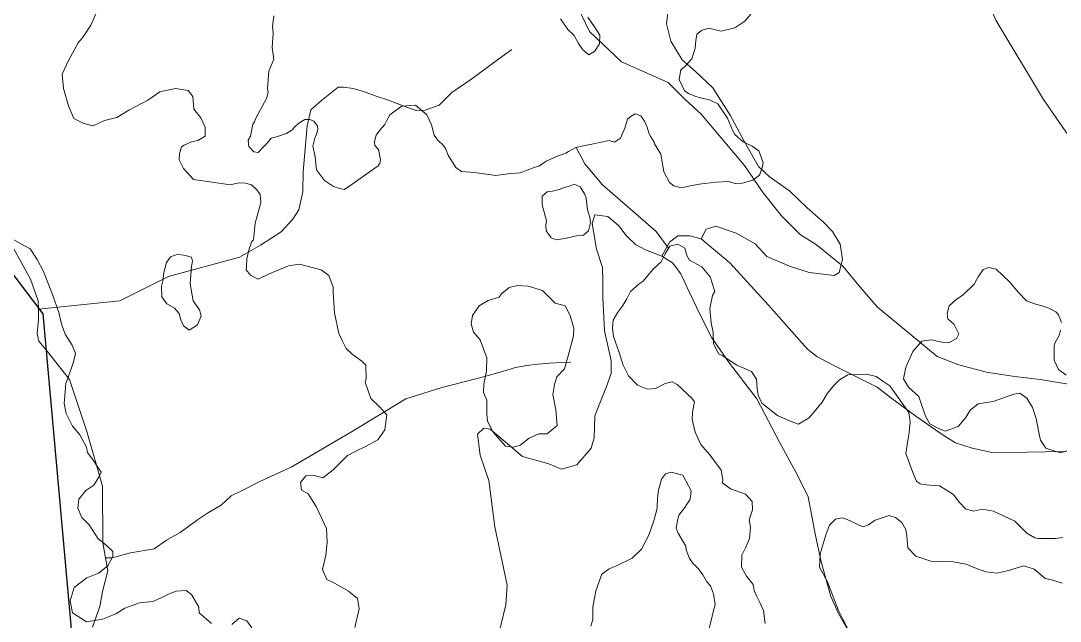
# Model space of a CAD drawing. Header units: metres. Extents: x 4652992 to 4879070, y 2074171 to 2309877.
# Drawn here: x 4653907 to 4654008.5, y 2309223.7 to 2309282.3 of the extents above; entities that cross this region are included whole.
import ezdxf

# ---------------------------------------------------------------- set-up
doc = ezdxf.new("R2010")
doc.units = ezdxf.units.M
doc.header["$MEASUREMENT"] = 0
doc.linetypes.add('DGN Style 3', pattern=[92.779933, 66.271381, -26.508552])
for name, color, linetype, lineweight in [('Level 1', 2, 'Continuous', 0), ('Level 2', 6, 'Continuous', 0), ('Level 20', 30, 'DGN Style 3', 0), ('Level 37', 3, 'Continuous', 0), ('Level 40', 1, 'Continuous', 0)]:
    doc.layers.add(name, color=color, linetype=linetype, lineweight=lineweight)
doc.layers.add('Limite', color=38, linetype='Continuous', lineweight=0, plot=False)

msp = doc.modelspace()

# ---------------------------------------------------------------- linework, layer by layer
at = {"layer": 'Level 1'}
for points in [[(4654009.766726, 2309246.738711, 1243.5375), (4654006.591677, 2309247.278078, 1242.6625), (4654004.102297, 2309247.575075, 1242.0875), (4654001.36133, 2309247.988894, 1241.6375), (4653998.625918, 2309248.709109, 1241.1125), (4653996.529116, 2309249.535891, 1240.7125), (4653994.052675, 2309251.584475, 1240.2375), (4653990.686281, 2309254.3501, 1239.4125), (4653989.038882, 2309256.248476, 1238.9625), (4653987.312075, 2309258.348513, 1238.575), (4653984.718081, 2309260.422488, 1237.8875), (4653983.126101, 2309261.447085, 1237.4375), (4653981.306093, 2309263.25989, 1236.9125), (4653979.523318, 2309265.526125, 1236.5125), (4653977.706484, 2309268.199892, 1236.15), (4653973.470705, 2309273.186281, 1234.875), (4653971.857302, 2309274.676882, 1234.325), (4653970.240114, 2309276.291689, 1233.725), (4653965.671084, 2309278.320681, 1232.4796), (4653962.541323, 2309281.263918, 1231.2921), (4653961.022773, 2309284.509293, 1230.4075)], [(4653954.956911, 2309279.504519, 1228), (4653953.278322, 2309278.328921, 1227), (4653951.054873, 2309276.662478, 1225), (4653949.095705, 2309275.332278, 1224), (4653947.854311, 2309274.085085, 1223), (4653946.487673, 2309273.594912, 1222), (4653945.617312, 2309273.568728, 1221.5125), (4653944.749087, 2309273.858095, 1221.3563), (4653942.816714, 2309274.605898, 1221), (4653941.602724, 2309274.993532, 1220), (4653940.455324, 2309275.400881, 1219), (4653939.439516, 2309275.709109, 1218), (4653938.499697, 2309275.854128, 1217), (4653937.967531, 2309275.853884, 1216.8938), (4653936.33893, 2309274.520876, 1216), (4653935.297304, 2309273.634096, 1214.725), (4653934.934878, 2309272.065676, 1211.2875), (4653934.559084, 2309267.56769, 1209.4375), (4653934.537722, 2309265.619082, 1208.575), (4653934.151675, 2309263.851076, 1207.8125), (4653933.563113, 2309262.932314, 1206.7688), (4653932.426089, 2309261.687502, 1206.2), (4653930.393679, 2309260.38373, 1205.775), (4653928.340884, 2309259.220095, 1204.1125), (4653921.401125, 2309257.335085, 1197.3625), (4653916.635683, 2309254.97571, 1194.4125), (4653908.677287, 2309254.136519, 1192.134052)], [(4653960.718874, 2309248.959475, 1228), (4653959.829714, 2309248.949709, 1227), (4653958.620913, 2309248.864504, 1226), (4653957.499697, 2309248.774905, 1225), (4653956.435915, 2309248.637087, 1224), (4653955.299929, 2309248.45508, 1223), (4653954.053286, 2309248.04468, 1222), (4653952.201113, 2309247.541506, 1221), (4653948.010073, 2309246.473696, 1219), (4653944.583498, 2309245.371279, 1217), (4653939.128298, 2309242.060122, 1213), (4653933.379275, 2309238.704104, 1207), (4653930.314089, 2309237.305483, 1204), (4653928.584475, 2309236.416323, 1202), (4653927.523073, 2309235.913882, 1201), (4653926.554079, 2309234.983523, 1200), (4653925.29468, 2309234.287905, 1199), (4653924.228091, 2309233.546877, 1198), (4653922.536501, 2309232.329104, 1196), (4653921.201723, 2309231.5683, 1195), (4653920.006899, 2309230.718874, 1194.6), (4653917.699282, 2309230.340517, 1194), (4653915.885683, 2309229.86133, 1193), (4653915.242908, 2309229.846323, 1192.489)]]:
    msp.add_polyline3d(points, dxfattribs=at)
at = {"layer": 'Level 2'}
msp.add_polyline3d([(4653905.74581, 2309260.971327, 1191.889), (4653907.912883, 2309257.072367, 1192.089), (4653908.674766, 2309254.967975, 1192.089), (4653908.677287, 2309254.136519, 1192.134052), (4653908.680361, 2309253.122421, 1192.189), (4653908.567942, 2309251.782467, 1192.189), (4653908.727905, 2309251.026281, 1192.189), (4653909.543663, 2309250.039362, 1192.189), (4653911.706839, 2309247.276563, 1192.389), (4653913.416237, 2309242.188379, 1192.389), (4653914.951485, 2309236.851872, 1192.489), (4653914.989956, 2309231.308101, 1192.489), (4653915.242908, 2309229.846323, 1192.489), (4653915.464387, 2309228.566419, 1192.489), (4653914.939006, 2309226.561219, 1192.489), (4653914.671216, 2309225.083912, 1192.489), (4653913.963726, 2309223.066534, 1192.489)], dxfattribs=at)
at = {"layer": 'Level 20', "linetype": 'Continuous'}
for points in [[(4654003.23176, 2309299.508427, 1253.753655), (4654001.183387, 2309299.088445, 1253.3), (4654000.08212, 2309298.161938, 1253), (4653998.716874, 2309296.517812, 1253), (4653998.503852, 2309293.497129, 1253), (4653998.715858, 2309291.829424, 1253), (4654000.003081, 2309287.736662, 1253), (4654002.267527, 2309282.400948, 1253), (4654006.930984, 2309274.621524, 1252.9), (4654011.515376, 2309267.996757, 1252.5), (4654015.972046, 2309261.866884, 1252.1), (4654016.312295, 2309260.930995, 1252.1), (4654016.716356, 2309259.541183, 1252.1), (4654017.125313, 2309258.340471, 1252.1), (4654020.032182, 2309255.125132, 1251.9), (4654023.799201, 2309250.667892, 1251.8), (4654026.553816, 2309247.482958, 1251.4), (4654027.234602, 2309246.381277, 1251.067961), (4654027.132746, 2309244.795915, 1250.66796), (4654026.367726, 2309243.031113, 1250.567961), (4654026.247906, 2309241.884358, 1250.267961), (4654026.033413, 2309240.368252, 1249.867961), (4654025.115529, 2309238.990955, 1249.267961), (4654023.946916, 2309237.656783, 1248.500731)], [(4653973.45773, 2309261.01625, 1240.46796), (4653973.947251, 2309261.978719, 1240.367961), (4653974.893918, 2309262.259128, 1240.16796), (4653976.876357, 2309261.561718, 1239.96796), (4653978.736322, 2309260.522317, 1239.66796), (4653979.875066, 2309259.289522, 1239.46796), (4653982.087181, 2309258.359743, 1239.46796), (4653984.028002, 2309257.734711, 1239.46796), (4653986.46593, 2309257.44677, 1239.267961), (4653986.94902, 2309257.729245, 1239.267961), (4653987.266307, 2309258.986624, 1239.067961), (4653987.054898, 2309260.493422, 1239.067961), (4653986.291215, 2309261.740668, 1239.367961), (4653985.44921, 2309262.619222, 1239.267961), (4653983.824058, 2309264.03425, 1238.767961), (4653982.09626, 2309265.705103, 1238.367961), (4653980.119729, 2309267.100449, 1238.067961), (4653979.062026, 2309268.09455, 1237.767961), (4653977.664268, 2309270.574144, 1237.067961), (4653976.293253, 2309273.116352, 1237.067961), (4653974.599858, 2309275.787163, 1237.067961), (4653972.862288, 2309277.414969, 1237.067961), (4653971.607522, 2309278.519161, 1236.867961), (4653970.505254, 2309280.329381, 1236.46796), (4653970.074436, 2309282.023234, 1235.96796), (4653970.403343, 2309284.850688, 1235.567961)], [(4653988.475288, 2309221.573984, 1256.613978), (4653986.87997, 2309224.401315, 1255.381142), (4653986.118567, 2309226.08313, 1254.459998), (4653985.177375, 2309229.461937, 1253.281405), (4653984.631054, 2309232.03438, 1251.957609), (4653983.903087, 2309235.79216, 1250.178907), (4653982.895096, 2309237.845636, 1249.333861), (4653981.099599, 2309241.148641, 1247.981014), (4653978.903043, 2309245.373293, 1246.267961), (4653976.116966, 2309249.004174, 1244.767961), (4653974.484879, 2309251.339953, 1243.767961), (4653973.358019, 2309253.595835, 1242.867961), (4653972.333332, 2309255.783182, 1241.567961), (4653971.47147, 2309257.594806, 1240.767961), (4653970.651727, 2309258.679196, 1239.867961), (4653969.627426, 2309259.337643, 1239.067961), (4653968.003748, 2309259.95571, 1238.96796), (4653967.046135, 2309260.450871, 1238.46796), (4653966.157712, 2309261.309532, 1238.367961), (4653965.379488, 2309262.336938, 1237.767961), (4653964.348446, 2309263.184487, 1237.767961), (4653963.052551, 2309263.368109, 1237.4), (4653962.791839, 2309262.519207, 1236.6), (4653963.24068, 2309260.005713, 1235.8), (4653963.829359, 2309258.211053, 1235), (4653963.834731, 2309256.820076, 1234.2), (4653963.832041, 2309255.315733, 1233.6), (4653964.004647, 2309252.011908, 1232.8), (4653964.661596, 2309249.127559, 1232.5), (4653964.649369, 2309247.85192, 1232), (4653964.194926, 2309246.588016, 1231.5), (4653963.560098, 2309244.947941, 1231.1), (4653963.057077, 2309243.719647, 1230.7), (4653962.984776, 2309241.567672, 1230.2), (4653962.723707, 2309240.570689, 1229.5), (4653961.320741, 2309238.918104, 1228.5), (4653959.807758, 2309238.507704, 1227.8), (4653958.581927, 2309239.02914, 1227.2), (4653955.997662, 2309239.76184, 1226.1), (4653952.842836, 2309242.427973, 1222.7), (4653952.21808, 2309242.528743, 1222.7), (4653951.585765, 2309241.920939, 1222.7), (4653951.845912, 2309239.873036, 1222.7), (4653952.715677, 2309237.407022, 1222.4), (4653953.278532, 2309232.867531, 1221.8), (4653954.487546, 2309227.162392, 1220.5), (4653954.365684, 2309225.261016, 1220.1), (4653953.522593, 2309221.779514, 1219)], [(4654010.705633, 2309240.260567, 1246.46796), (4654005.325674, 2309240.174099, 1246.46796), (4654002.016412, 2309240.116884, 1246.46796), (4653999.938922, 2309240.572197, 1246.46796), (4653998.312382, 2309241.084387, 1246.267961), (4653997.103562, 2309241.83992, 1246.267961), (4653994.448242, 2309243.674918, 1245.567961), (4653991.963798, 2309245.511321, 1244.867961), (4653990.675445, 2309246.508495, 1244.567961), (4653989.230665, 2309247.238704, 1244.367961), (4653986.300368, 2309248.710314, 1244.067961), (4653984.775313, 2309249.506358, 1243.66796), (4653983.848755, 2309250.234474, 1243.267961), (4653983.053853, 2309251.104731, 1243.067961), (4653980.024634, 2309254.551458, 1241.96796), (4653976.244119, 2309258.687188, 1241.067961), (4653973.45773, 2309261.01625, 1240.46796), (4653972.337768, 2309261.309523, 1240.46796), (4653971.17388, 2309261.30644, 1240.267961), (4653970.37242, 2309260.677598, 1239.96796), (4653969.627426, 2309259.337643, 1239.067961)]]:
    msp.add_polyline3d(points, dxfattribs=at)
at = {"layer": 'Level 37'}
msp.add_polyline3d([(4653970.261259, 2309260.097661, 1241.403742), (4653969.044974, 2309261.742125, 1241.1), (4653963.796059, 2309266.317246, 1240), (4653962.100627, 2309268.337672, 1239.4), (4653961.225506, 2309269.931352, 1239.4)], dxfattribs=at)
at = {"layer": 'Level 40', "color": 3, "flags": 128}
for points, elevation in [([(4653962.352988, 2309263.862915), (4653962.59233, 2309263.130536), (4653962.642709, 2309262.59115), (4653962.431752, 2309261.785332), (4653961.944231, 2309261.38676), (4653961.258054, 2309261.3272), (4653960.435307, 2309261.112024), (4653959.928395, 2309261.005517), (4653959.286971, 2309260.93421), (4653958.805525, 2309261.108069), (4653958.318506, 2309261.809647), (4653958.268111, 2309262.3491), (4653958.328778, 2309262.763796), (4653958.027254, 2309263.990951), (4653957.929967, 2309264.351322), (4653957.905071, 2309265.171167), (4653958.404432, 2309265.614509), (4653958.944503, 2309265.664441), (4653959.564555, 2309265.836942), (4653959.99354, 2309266.011633), (4653960.557003, 2309266.151095), (4653961.042512, 2309266.358804), (4653961.646658, 2309266.104889), (4653962.04393, 2309265.42679), (4653962.197737, 2309265.099487), (4653962.207402, 2309264.953445), (4653962.352988, 2309263.862915)], 1240.9), ([(4653922.874219, 2309252.530999), (4653923.428566, 2309252.081357), (4653924.237042, 2309252.601744), (4653924.590609, 2309253.484805), (4653924.439223, 2309254.073039), (4653923.817991, 2309254.966946), (4653923.520424, 2309256.629828), (4653923.653085, 2309258.302218), (4653923.730448, 2309258.830693), (4653923.64858, 2309259.217894), (4653923.019482, 2309259.382356), (4653922.318216, 2309259.504716), (4653921.584407, 2309259.269759), (4653921.191146, 2309258.701882), (4653921.02667, 2309258.074193), (4653920.936956, 2309257.731815), (4653920.842019, 2309256.903031), (4653920.707446, 2309256.389458), (4653920.739248, 2309255.344638), (4653921.233857, 2309254.666668), (4653921.974794, 2309254.229203), (4653922.457026, 2309253.737403), (4653922.59348, 2309253.092076), (4653922.874219, 2309252.530999)], 1207.9)]:
    msp.add_lwpolyline(points, dxfattribs=dict(at, elevation=elevation))
at = {"layer": 'Level 40', "color": 3}
for points in [[(4653914.525435, 2309283.537746, 1212.9), (4653913.794698, 2309281.909915, 1212.9), (4653913.069125, 2309280.765824, 1212.9), (4653912.585724, 2309280.181819, 1211.7), (4653911.628922, 2309278.447568, 1210.1), (4653911.017088, 2309277.098111, 1209), (4653911.145654, 2309275.724316, 1209), (4653911.614571, 2309274.017787, 1209), (4653912.145846, 2309272.782288, 1209), (4653913.11489, 2309272.285019, 1209), (4653914.029335, 2309272.04569, 1209), (4653915.150283, 2309272.588258, 1211.6), (4653916.35944, 2309272.886736, 1213.7), (4653917.521633, 2309273.599087, 1215.3), (4653919.369152, 2309274.559696, 1216), (4653920.55762, 2309275.396475, 1216), (4653922.095714, 2309275.718696, 1216), (4653923.315508, 2309275.520075, 1216), (4653923.763706, 2309274.919386, 1216), (4653923.86411, 2309273.684827, 1216), (4653924.551193, 2309272.840387, 1216), (4653924.981956, 2309271.942259, 1216), (4653924.986419, 2309271.034926, 1216), (4653924.271601, 2309270.617926, 1216), (4653923.630828, 2309270.483587, 1216), (4653922.945587, 2309270.179634, 1216), (4653922.65963, 2309270.012819, 1216), (4653922.481844, 2309269.334371, 1216), (4653922.447038, 2309268.73933, 1216), (4653922.875347, 2309267.906771, 1214.7), (4653923.853877, 2309266.806698, 1213.5), (4653925.909398, 2309266.514252, 1212.4), (4653927.433202, 2309266.297506, 1212.4), (4653928.276847, 2309266.50132, 1212.4), (4653928.93233, 2309266.451101, 1212.4), (4653929.501165, 2309266.302253, 1212.4), (4653930.037642, 2309265.797982, 1212.4), (4653930.346585, 2309265.353257, 1212.4), (4653930.437677, 2309264.541006, 1212.4), (4653929.883559, 2309262.562462, 1210.8), (4653929.706894, 2309260.90477, 1209.7), (4653929.548038, 2309260.763813, 1209.7), (4653929.297079, 2309260.038603, 1209.7), (4653929.04351, 2309259.070728, 1209.7), (4653929.014714, 2309258.295053, 1209.3507), (4653929.00325, 2309257.986241, 1209.7), (4653929.412345, 2309257.453459, 1209.7), (4653930.166357, 2309257.073851, 1209.7), (4653931.166059, 2309257.551171, 1211.2), (4653933.112636, 2309258.387633, 1213.4), (4653934.204876, 2309258.53442, 1215.6), (4653936.310911, 2309257.991721, 1217.7), (4653937.070037, 2309257.43159, 1217.7), (4653937.497058, 2309256.295328, 1217.7), (4653937.49189, 2309255.814511, 1217.7), (4653937.625987, 2309253.790526, 1217.7), (4653938.061561, 2309251.762595, 1219.1), (4653938.36544, 2309251.081458, 1219.1), (4653938.767406, 2309250.314531, 1219.1), (4653939.341203, 2309249.743413, 1219.1), (4653940.309901, 2309249.069139, 1219.1), (4653940.687483, 2309248.669651, 1219.1), (4653940.701497, 2309247.342285, 1219.1), (4653940.613004, 2309247.004389, 1219.1), (4653941.161665, 2309245.417064, 1219.1), (4653942.029602, 2309244.58874, 1219.1), (4653942.728269, 2309243.804647, 1219.1), (4653942.52881, 2309242.352615, 1219.1), (4653941.853734, 2309241.385715, 1219.1), (4653940.658738, 2309240.734981, 1219.1), (4653939.691916, 2309240.265308, 1219.1), (4653938.88106, 2309239.846816, 1217.9), (4653937.489541, 2309238.448594, 1215), (4653936.480815, 2309237.659972, 1214.1), (4653935.62956, 2309237.882064, 1214.1), (4653934.832423, 2309237.847957, 1214.1), (4653934.299005, 2309237.200354, 1214.1), (4653934.404733, 2309236.44653, 1214.1), (4653935.041276, 2309236.098931, 1214.1), (4653935.815922, 2309234.849996, 1213.5), (4653936.832174, 2309232.707683, 1213.5), (4653936.903071, 2309231.356953, 1213.5), (4653936.853341, 2309230.703799, 1213.5), (4653936.761671, 2309230.122133, 1213.5), (4653936.447313, 2309228.690159, 1213.5), (4653936.864122, 2309227.733738, 1213.5), (4653937.459061, 2309227.457577, 1213.5), (4653938.976555, 2309226.59975, 1212.5), (4653939.880814, 2309225.879146, 1212.5), (4653940.040933, 2309224.867522, 1212.5), (4653939.622255, 2309223.036797, 1212.5)], [(4653978.329039, 2309282.985652, 1245.3), (4653977.718351, 2309282.289711, 1245.3), (4653976.739536, 2309281.642804, 1245.3), (4653975.417878, 2309281.323705, 1245.3), (4653974.161648, 2309281.618468, 1243.6), (4653973.47606, 2309281.369374, 1243.6), (4653973.046708, 2309281.00534, 1243.6), (4653972.93957, 2309280.413715, 1243.6), (4653972.886715, 2309279.664823, 1243.6), (4653972.53559, 2309278.605846, 1242.3), (4653971.827267, 2309277.828198, 1241), (4653971.46479, 2309277.540736, 1241), (4653971.308409, 2309276.577543, 1241), (4653971.835681, 2309275.482856, 1241), (4653972.28157, 2309275.174635, 1241), (4653973.019625, 2309274.885429, 1241), (4653973.6467, 2309274.720966, 1241), (4653974.285463, 2309274.601254, 1241), (4653975.089581, 2309274.199099, 1241), (4653976.017732, 2309272.808168, 1241), (4653976.521429, 2309271.624218, 1241), (4653976.752937, 2309271.228835, 1241), (4653977.56453, 2309270.490129, 1241), (4653978.458042, 2309270.064636, 1241), (4653979.104215, 2309269.608381, 1241), (4653979.518266, 2309268.448068, 1241), (4653979.434255, 2309267.944207, 1241), (4653979.15738, 2309267.251853, 1241), (4653978.500929, 2309266.754581, 1241), (4653977.464858, 2309266.452383, 1241), (4653976.791094, 2309266.437701, 1241), (4653976.119358, 2309266.613728, 1241), (4653974.918057, 2309266.55613, 1243.1), (4653973.265154, 2309266.345056, 1244.5), (4653972.413491, 2309266.187237, 1244.5), (4653971.505508, 2309265.996531, 1244.5), (4653970.791695, 2309266.183547, 1244.5), (4653970.359259, 2309266.534964, 1244.5), (4653969.822435, 2309267.580491, 1244.5), (4653969.505204, 2309269.28289, 1244.5)], [(4653969.505204, 2309269.28289, 1244.5), (4653968.888197, 2309270.309666, 1241.9), (4653968.878548, 2309270.455511, 1241.9), (4653968.536309, 2309270.975169, 1241.9), (4653968.349685, 2309271.358497, 1241.9), (4653968.165113, 2309271.932386, 1241.9), (4653967.93578, 2309272.518015, 1241.9), (4653967.548761, 2309273.049445, 1241.9), (4653967.023345, 2309273.23497, 1241.9), (4653966.628092, 2309273.004165, 1241.9), (4653966.265888, 2309272.716913, 1241.9), (4653965.987046, 2309271.834484, 1241.9), (4653965.583557, 2309270.84138, 1241.9), (4653965.001722, 2309270.470267, 1241.8), (4653964.46446, 2309270.61107, 1241.8), (4653963.508398, 2309270.431564, 1241.8), (4653962.945621, 2309270.292331, 1241.8), (4653962.135518, 2309270.122325, 1241.8), (4653961.224106, 2309269.931059, 1241.8), (4653960.501435, 2309269.546948, 1241.8), (4653960.218973, 2309269.382008, 1241.8), (4653959.304531, 2309269.059507, 1238.1), (4653958.975848, 2309268.905627, 1238.1), (4653958.318464, 2309268.597857, 1238.1), (4653957.670755, 2309268.143535, 1238.1), (4653957.150339, 2309267.991852, 1238.1), (4653955.76942, 2309267.457162, 1236.9), (4653954.547834, 2309267.359506, 1235.7), (4653953.406329, 2309267.198616, 1233.9), (4653951.293709, 2309267.493839, 1231.2), (4653950.022304, 2309267.597302, 1230.1), (4653949.491178, 2309267.978681, 1230.1), (4653948.741224, 2309269.192732, 1230.1), (4653948.508453, 2309269.786758, 1230.1), (4653948.261723, 2309270.142146, 1230.1), (4653947.720742, 2309270.671536, 1230.1), (4653947.361465, 2309271.153342, 1230.1), (4653947.087402, 2309272.145919, 1230.1), (4653946.638942, 2309273.13318, 1228.2), (4653945.549622, 2309274.095282, 1225.6), (4653944.195311, 2309273.993296, 1223.8), (4653943.536296, 2309273.531307, 1223.8), (4653943.038504, 2309273.124699, 1223.8), (4653942.863196, 2309272.828881, 1223.8), (4653942.546382, 2309272.179559, 1223.8), (4653942.058436, 2309271.623871, 1223.8), (4653941.685961, 2309271.135566, 1223.8), (4653941.530387, 2309270.541622, 1223.8), (4653941.571974, 2309270.140153, 1223.8), (4653941.912141, 2309269.758142, 1223.8), (4653942.130539, 2309268.724525, 1223.8), (4653942.046771, 2309268.40471, 1223.8), (4653941.883422, 2309268.154551, 1223.8), (4653940.132604, 2309266.921405, 1221.5), (4653938.906999, 2309266.025725, 1220.3), (4653938.559106, 2309265.822652, 1220.3), (4653938.145409, 2309265.930928, 1220.3), (4653937.513879, 2309266.14524, 1220.3), (4653936.63264, 2309266.719056, 1220.3), (4653935.87729, 2309267.757374, 1219.3), (4653935.726588, 2309269.036732, 1217.8), (4653935.506604, 2309270.077643, 1217.8), (4653935.711507, 2309270.859812, 1217.8), (4653935.866089, 2309271.261825, 1217.8), (4653935.9143, 2309271.445863, 1217.8), (4653935.986618, 2309271.721918, 1217.8), (4653935.966728, 2309272.02212, 1217.8), (4653935.60211, 2309272.510938, 1217.8), (4653935.199215, 2309272.665623, 1217.8), (4653934.714044, 2309272.694354, 1217.8), (4653934.120372, 2309272.308985, 1217.8), (4653933.793393, 2309272.001265, 1217.8), (4653933.454354, 2309271.647528, 1217.8), (4653932.918807, 2309271.296067, 1217.8), (4653932.164732, 2309271.050979, 1217.8), (4653931.422681, 2309270.851895, 1217.8), (4653931.047429, 2309270.360076, 1217.8), (4653930.650164, 2309269.972352, 1217.8), (4653930.170602, 2309269.458641, 1217.8), (4653929.743469, 2309269.521278, 1217.8), (4653929.240354, 2309270.046375, 1217.8), (4653929.200554, 2309270.646892, 1217.8), (4653929.401311, 2309271.036906, 1217.8), (4653929.65158, 2309272.236366, 1219.1), (4653929.803881, 2309272.441994, 1219.1), (4653929.946245, 2309272.797527, 1219.1), (4653930.985112, 2309274.722687, 1220), (4653931.153475, 2309275.365283, 1220), (4653931.087626, 2309275.676831, 1220), (4653931.189091, 2309277.400926, 1220.9), (4653931.696352, 2309278.563531, 1222.4), (4653931.526067, 2309279.70353, 1226.4), (4653931.638379, 2309281.107125, 1227.7), (4653931.577275, 2309281.803812, 1227.7), (4653931.690809, 2309282.795054, 1227.7)], [(4653959.719894, 2309282.521522, 1235.4), (4653960.441873, 2309281.479725, 1236.5), (4653961.048901, 2309280.899403, 1237.7), (4653961.469144, 2309280.116893, 1237.7), (4653961.879675, 2309279.481001, 1237.7), (4653962.47223, 2309278.989446, 1237.7), (4653963.039787, 2309279.320733, 1237.7), (4653963.521471, 2309280.058656, 1237.7), (4653963.553249, 2309280.9146, 1237.7), (4653963.043076, 2309281.720684, 1237.7), (4653962.376443, 2309282.663882, 1237.7)], [(4653925.604, 2309223.424615, 1204.2), (4653924.406042, 2309224.471156, 1204.2), (4653924.368876, 2309225.031763, 1204.2), (4653923.64787, 2309226.260219, 1204.2), (4653923.133661, 2309226.63903, 1204.2), (4653922.139748, 2309226.591846, 1204.2), (4653921.387901, 2309226.297934, 1204.2), (4653920.605994, 2309225.889389, 1204.2), (4653919.854083, 2309225.59545, 1204.2), (4653918.548678, 2309225.434367, 1202.6), (4653917.138987, 2309224.921123, 1202.1), (4653916.259014, 2309224.358457, 1202.1), (4653914.963993, 2309223.842903, 1202.1), (4653913.370758, 2309223.587662, 1202.1), (4653912.019068, 2309224.487799, 1202.1), (4653911.773567, 2309225.648211, 1202.1), (4653912.174407, 2309226.944904, 1202.1), (4653913.40275, 2309227.904207, 1202.1), (4653914.5537, 2309228.335376, 1202.1), (4653915.47858, 2309229.069032, 1202.1), (4653915.961157, 2309229.978785, 1202.1), (4653915.966373, 2309230.464706, 1202.1), (4653915.285774, 2309231.129327, 1202.1), (4653914.518111, 2309231.694829, 1202.1), (4653913.639165, 2309233.058558, 1203.1), (4653912.91706, 2309233.794372, 1203.1), (4653912.540118, 2309234.68364, 1203.1), (4653912.649806, 2309235.567774, 1203.1), (4653913.30321, 2309236.431854, 1203.1), (4653914.110343, 2309236.951587, 1203.1), (4653914.63459, 2309237.788428, 1203.1), (4653914.811072, 2309238.22917, 1203.1), (4653914.02422, 2309239.384367, 1204.3), (4653913.489054, 2309240.131592, 1204.3), (4653913.380218, 2309240.646106, 1204.3), (4653912.721284, 2309241.851015, 1204.3), (4653912.029911, 2309242.699815, 1204.3), (4653911.385831, 2309243.961694, 1204.3), (4653911.210249, 2309244.919059, 1204.3), (4653911.360014, 2309246.885403, 1204.3), (4653911.5512, 2309247.382438, 1204.3), (4653912.097534, 2309249.002158, 1204.3), (4653912.306219, 2309249.79845, 1204.3), (4653911.971879, 2309250.614976, 1204.3), (4653911.28307, 2309251.706388, 1204.3), (4653911.005737, 2309252.508066, 1204.3), (4653910.909189, 2309252.837139, 1204.3), (4653910.676572, 2309253.809475, 1204.3), (4653910.048846, 2309255.576201, 1205.9), (4653909.175485, 2309257.824221, 1207.4), (4653908.575495, 2309259.010606, 1207.4), (4653907.874068, 2309260.041836, 1207.4), (4653906.967181, 2309260.521109, 1207.4), (4653906.230786, 2309260.955838, 1207.4)], [(4653979.729054, 2309223.415061, 1255.1), (4653979.56685, 2309224.707611, 1255.1), (4653979.2083, 2309225.488773, 1255.1), (4653978.877674, 2309226.137638, 1255.1), (4653978.633528, 2309226.638927, 1255.1), (4653978.537108, 2309227.226713, 1255.1), (4653977.904509, 2309228.052814, 1254.1), (4653977.384941, 2309228.93947, 1254.1), (4653977.441699, 2309230.113902, 1254.1), (4653977.832199, 2309230.888271, 1254.1), (4653978.179394, 2309231.736516, 1254.1), (4653978.279447, 2309232.837029, 1254.1), (4653978.154944, 2309233.558031, 1254.1), (4653978.474167, 2309234.538727, 1254.1), (4653978.438949, 2309235.361601, 1254.1), (4653977.78472, 2309236.059047, 1253.3), (4653976.335108, 2309236.590077, 1251.2), (4653975.544882, 2309237.173316, 1251.2), (4653975.562968, 2309237.482652, 1251.2), (4653975.425329, 2309238.397971, 1251.2), (4653974.300814, 2309239.923582, 1249.4), (4653973.424411, 2309240.907932, 1249.4), (4653972.860949, 2309242.125314, 1249.4), (4653972.5642, 2309243.398941, 1249.4), (4653972.615872, 2309244.077911, 1249.4), (4653972.818827, 2309245.084773, 1248.1), (4653972.541214, 2309245.462787, 1246.8), (4653971.119138, 2309246.774027, 1245.6), (4653970.616927, 2309247.031791, 1245.6), (4653969.947016, 2309246.890719, 1245.6), (4653968.990887, 2309246.381761, 1245.6), (4653968.217899, 2309246.330839, 1245.6), (4653967.241558, 2309246.712526, 1245.6), (4653966.345349, 2309247.642496, 1245.6), (4653965.851147, 2309248.657153, 1245.6), (4653965.70707, 2309249.074308, 1245.6), (4653965.429548, 2309249.901813, 1244.7), (4653964.900592, 2309251.490574, 1242.6), (4653964.789826, 2309252.281221, 1242.6), (4653964.873032, 2309253.084613, 1242.6), (4653965.328625, 2309253.854065, 1242.6), (4653965.812578, 2309254.489132, 1242.6), (4653966.17758, 2309255.1553, 1242.6), (4653966.558124, 2309255.880857, 1242.6), (4653967.386018, 2309256.616273, 1242.6), (4653967.776629, 2309256.894868, 1242.6), (4653968.723995, 2309258.034723, 1244), (4653969.540284, 2309258.764308, 1245), (4653969.935191, 2309259.546947, 1245), (4653970.389377, 2309260.314046, 1245), (4653971.193826, 2309260.483135, 1245), (4653971.858729, 2309260.119195, 1245), (4653972.043915, 2309259.3746, 1245), (4653972.306601, 2309258.926136, 1245), (4653973.531922, 2309258.27875, 1246.3), (4653974.352359, 2309257.305798, 1246.3), (4653974.79676, 2309255.862683, 1246.3), (4653974.570073, 2309255.479746, 1246.3), (4653974.523648, 2309255.302353, 1246.3), (4653974.30197, 2309254.218791, 1247.6), (4653974.434783, 2309252.79619, 1247.6), (4653974.63211, 2309251.861396, 1247.6), (4653974.6649, 2309250.780402, 1247.6), (4653975.157674, 2309249.768359, 1247.6), (4653975.496757, 2309249.616595, 1247.6), (4653976.946836, 2309248.672764, 1248.9), (4653978.375173, 2309248.052444, 1250.8), (4653978.868679, 2309247.295016, 1250.8)], [(4654009.517775, 2309240.386796, 1250), (4654008.53929, 2309240.091725, 1250), (4654007.157617, 2309240.553226, 1250), (4654006.613846, 2309241.346614, 1250), (4654006.457336, 2309242.088827, 1250), (4654006.213547, 2309243.454981, 1250), (4654005.849318, 2309244.552113, 1250), (4654005.28314, 2309245.451642, 1250), (4654004.606598, 2309245.929224, 1250), (4654004.02958, 2309245.829726, 1250), (4654001.981558, 2309245.113796, 1249.4), (4654000.5204, 2309244.894415, 1249.4), (4653999.760908, 2309244.290895, 1249.4), (4653999.317626, 2309243.5545, 1249.4), (4653998.590581, 2309242.691737, 1249.4), (4653997.291148, 2309242.234528, 1250.8), (4653996.585208, 2309242.523215, 1251.9), (4653995.791753, 2309242.930674, 1251.9), (4653995.389232, 2309243.685871, 1251.9), (4653994.74112, 2309245.605241, 1251.9), (4653993.730083, 2309246.519671, 1251.9), (4653993.246132, 2309247.346253, 1251.9), (4653993.446286, 2309248.493863, 1251.9), (4653994.1433, 2309250.011424, 1251.9), (4653995.010959, 2309251.034282, 1251.9), (4653995.939087, 2309251.141329, 1251.9), (4653996.980931, 2309250.918628, 1251.9), (4653997.660576, 2309250.84072, 1251.9), (4653998.428007, 2309251.28974, 1251.9), (4653998.643967, 2309251.733125, 1251.9), (4653998.184634, 2309252.653248, 1251.9), (4653997.580589, 2309253.211338, 1251.9), (4653997.515777, 2309253.728242, 1251.9), (4653997.711581, 2309254.476866, 1251.9), (4653998.363103, 2309255.056146, 1251.9), (4653999.09595, 2309255.564106, 1251.9), (4654000.148125, 2309256.603854, 1250.8), (4654000.531558, 2309257.304291, 1250.8), (4654001.020932, 2309258.02701, 1250.8), (4654001.575171, 2309258.232177, 1250.8), (4654002.277865, 2309258.04807, 1250.8), (4654003.597665, 2309256.810657, 1250.2), (4654004.479626, 2309255.778257, 1250.2), (4654005.269958, 2309254.970234, 1250.2), (4654006.042215, 2309254.667791, 1250.2), (4654006.885814, 2309254.446828, 1250.2), (4654007.435933, 2309254.252656, 1250.2), (4654008.136717, 2309253.868787, 1250.2), (4654008.368865, 2309253.60767, 1250.2), (4654008.665902, 2309252.828783, 1250.2)], [(4653958.966607, 2309245.82273, 1229.5), (4653959.251234, 2309244.317252, 1229.5), (4653959.37623, 2309242.778179, 1229.5), (4653958.411977, 2309241.975536, 1229.5), (4653957.580106, 2309241.966832, 1229.5), (4653956.637448, 2309241.535093, 1229.5), (4653955.780564, 2309240.854934, 1229.5), (4653955.123457, 2309240.649876, 1229.5), (4653954.346297, 2309240.762858, 1228.7), (4653953.120839, 2309242.138494, 1228.7), (4653952.565131, 2309243.188474, 1228.7), (4653952.519405, 2309243.879063, 1228.7), (4653952.513874, 2309245.011587, 1228.7), (4653952.498632, 2309245.241786, 1228.7), (4653952.170186, 2309246.006243, 1228.7), (4653952.232098, 2309246.819538, 1228.7), (4653952.494044, 2309248.108404, 1228.7), (4653952.525471, 2309249.382094, 1228.7), (4653951.853328, 2309251.141326, 1228.7), (4653951.22365, 2309251.909199, 1228.7), (4653950.984343, 2309252.725859, 1228.7), (4653951.116944, 2309253.5207, 1228.7), (4653951.747569, 2309254.486944, 1228.7), (4653952.639175, 2309255.00786, 1228.7), (4653953.705806, 2309255.332151, 1228.7), (4653953.939544, 2309255.648041, 1228.7), (4653954.708175, 2309256.276435, 1228.7), (4653955.50725, 2309256.444423, 1228.7), (4653956.551993, 2309256.397331, 1228.7), (4653957.943991, 2309255.95745, 1229.8), (4653959.184249, 2309254.730893, 1231.8), (4653959.81784, 2309254.56517, 1231.8), (4653960.169825, 2309254.473104, 1231.8), (4653960.671316, 2309253.515612, 1231.8), (4653961.02878, 2309252.295335, 1231.8), (4653960.985517, 2309251.555459, 1231.8), (4653960.783062, 2309250.782084, 1231.8), (4653960.470174, 2309249.586854, 1231.8), (4653960.097332, 2309248.326662, 1231.1), (4653959.340601, 2309247.543492, 1230.7), (4653959.1137, 2309246.771424, 1230.3), (4653958.966607, 2309245.82273, 1229.5)], [(4654008.575799, 2309252.101214, 1250.2), (4654008.440994, 2309251.585659, 1250.2), (4654008.057466, 2309250.884833, 1250.2), (4654007.971679, 2309250.556746, 1250.2), (4654007.955105, 2309250.11038, 1250.2), (4654007.955753, 2309249.160274, 1250)], [(4654007.955753, 2309249.160274, 1250), (4654008.368967, 2309248.250672, 1250), (4654009.12684, 2309247.701678, 1250)], [(4653978.868679, 2309247.295016, 1250.8), (4653978.93211, 2309246.335877, 1250.8), (4653979.029022, 2309245.745009, 1250.8), (4653979.389415, 2309244.959592, 1250.8), (4653980.927579, 2309243.758184, 1253.3), (4653982.156954, 2309243.186245, 1253.3), (4653982.962944, 2309242.912921, 1253.3), (4653983.998984, 2309243.519082, 1253.3), (4653985.280375, 2309245.063266, 1253.3), (4653985.819063, 2309245.92462, 1253.3), (4653986.385713, 2309246.653357, 1253.3), (4653986.980323, 2309247.249479, 1253.3), (4653987.794171, 2309247.725594, 1253.3), (4653988.617923, 2309247.760653, 1253.3), (4653989.632895, 2309247.808309, 1253.3), (4653990.571138, 2309247.562871, 1253.3), (4653991.315391, 2309247.055039, 1253.3), (4653991.899042, 2309246.651857, 1253.3), (4653993.741857, 2309244.043062, 1254.2), (4653993.878839, 2309243.131458, 1254.2), (4653993.794184, 2309242.090144, 1254.2), (4653993.653658, 2309241.313656, 1254.2), (4653993.449178, 2309240.053432, 1254.2), (4653993.820418, 2309239.080619, 1254.2), (4653994.148401, 2309238.181687, 1254.2), (4653994.49169, 2309237.341326, 1254.2), (4653994.865719, 2309237.088062, 1254.45), (4653995.219053, 2309237.008621, 1254.7), (4653995.803363, 2309236.934376, 1254.7), (4653996.738404, 2309236.889345, 1254.7), (4653998.108961, 2309236.032946, 1254.7), (4653998.662186, 2309235.290501, 1254.7), (4653999.286419, 2309234.62917, 1254.7), (4654000.079215, 2309234.422036, 1254.7), (4654000.969529, 2309234.587985, 1254.7), (4654002.019776, 2309234.413211, 1254.7), (4654004.098836, 2309233.418008, 1254.4), (4654005.290622, 2309232.259494, 1254.4), (4654006.069067, 2309231.806977, 1254.4), (4654006.395499, 2309231.721701, 1254.4), (4654007.097122, 2309231.737724, 1254.4), (4654008.090679, 2309231.727297, 1254.4), (4654008.816618, 2309231.8366, 1254.4)], [(4653962.690905, 2309223.159084, 1237.7), (4653962.862952, 2309223.816445, 1237.7), (4653962.861025, 2309225.029851, 1237.7), (4653963.148039, 2309226.614778, 1237.7), (4653963.765415, 2309228.241193, 1237.7), (4653964.47579, 2309228.7581, 1237.7), (4653965.123582, 2309229.035969, 1237.7), (4653966.723646, 2309229.800552, 1238.9), (4653967.623906, 2309230.699124, 1240.8), (4653968.346186, 2309232.061466, 1241.8), (4653968.838687, 2309233.457482, 1241.8), (4653969.165467, 2309234.706154, 1241.8), (4653969.176389, 2309235.719657, 1241.8), (4653969.303606, 2309236.448709, 1241.8), (4653969.39697, 2309236.805464, 1241.8), (4653969.583697, 2309237.518969, 1241.8), (4653969.977345, 2309238.051386, 1241.8), (4653970.53122, 2309238.224342, 1241.8), (4653971.661842, 2309237.929071, 1241.8), (4653972.217566, 2309236.894703, 1241.8), (4653972.465671, 2309236.385301, 1241.8), (4653972.382418, 2309235.581327, 1241.8), (4653971.85153, 2309234.76718, 1241.8), (4653971.27668, 2309234.028, 1241.8), (4653971.167766, 2309233.611803, 1241.8), (4653971.009444, 2309232.76387, 1241.8), (4653971.19806, 2309232.270016, 1241.8), (4653971.944151, 2309230.971485, 1243.4), (4653971.985287, 2309230.643763, 1243.4), (4653972.333455, 2309229.792152, 1243.4), (4653972.656009, 2309229.327615, 1243.4), (4653973.156719, 2309228.816606, 1243.4), (4653973.626359, 2309228.186927, 1243.4), (4653974.021073, 2309227.513415, 1243.4), (4653974.35912, 2309227.108268, 1243.4), (4653974.66338, 2309226.33159, 1243.4), (4653974.830621, 2309225.273707, 1243.4), (4653974.644299, 2309224.561602, 1243.4), (4653974.426921, 2309223.730805, 1243.4), (4653974.162959, 2309222.721967, 1243.4)], [(4654008.747476, 2309227.384624, 1255.2), (4654007.828003, 2309227.674501, 1255.2), (4654007.070459, 2309227.822536, 1255.2), (4654006.584516, 2309228.248118, 1255.2), (4654006.017564, 2309228.744645, 1255.2), (4654005.004755, 2309229.05892, 1255.2), (4654003.488276, 2309228.599558, 1254.7), (4654002.375015, 2309228.342262, 1254.7), (4654001.265974, 2309228.482381, 1254.7), (4654000.357733, 2309228.819164, 1254.7), (4653999.368366, 2309229.226956, 1254.7), (4653998.084764, 2309229.462467, 1254.7), (4653997.090967, 2309229.472825, 1254.7), (4653995.910532, 2309229.531898, 1254.7), (4653994.442211, 2309230.01492, 1254.7), (4653993.655589, 2309230.818268, 1254.7), (4653993.562962, 2309231.988561, 1254.7), (4653993.476096, 2309232.609218, 1254.7), (4653993.062657, 2309233.315174, 1254.7), (4653992.436041, 2309233.77783, 1254.7), (4653991.841711, 2309233.982897, 1254.7), (4653990.48002, 2309233.541191, 1254.7), (4653989.808116, 2309233.068795, 1254.7), (4653989.256066, 2309232.864101, 1254.7), (4653987.739916, 2309233.591745, 1254.85), (4653987.248937, 2309233.764631, 1255), (4653986.587087, 2309233.624931, 1255), (4653985.993673, 2309233.029781, 1255), (4653985.683759, 2309232.196247, 1256.2), (4653985.197323, 2309230.575449, 1256.2), (4653985.090326, 2309230.166429, 1256.2), (4653985.018439, 2309228.936763, 1256.2), (4653985.780189, 2309227.55198, 1256.2), (4653986.888906, 2309224.694231, 1258.1), (4653987.289071, 2309223.842537, 1258.1), (4653987.747538, 2309222.975656, 1258.1)], [(4653929.543268, 2309223.010801, 1204.2), (4653929.046865, 2309223.690937, 1204.2), (4653928.315566, 2309223.942614, 1204.2), (4653927.603761, 2309223.332296, 1204.2)]]:
    msp.add_polyline3d(points, dxfattribs=at)
at = {"layer": 'Limite', "color": 5, "linetype": 'Continuous', "lineweight": 30}
msp.add_polyline3d([(4653955.312695, 2309005.883194, 1206.354279), (4653950.529707, 2309016.337788, 1205.750311), (4653950.06284, 2309017.358285, 1205.658297), (4653930.158071, 2309060.865261, 1203.063251), (4653922.348812, 2309088.90936, 1200.606398), (4653927.529388, 2309113.633545, 1199.235113), (4653921.748569, 2309130.394248, 1198.661607), (4653911.533812, 2309154.000424, 1198.3065), (4653907.175538, 2309197.878906, 1194.477983), (4653912.020248, 2309221.793293, 1192.773219), (4653909.145574, 2309253.684952, 1192.712931), (4653850.456799, 2309331.198435, 1190.119761)], dxfattribs=at)

doc.saveas('drawing.dxf')
